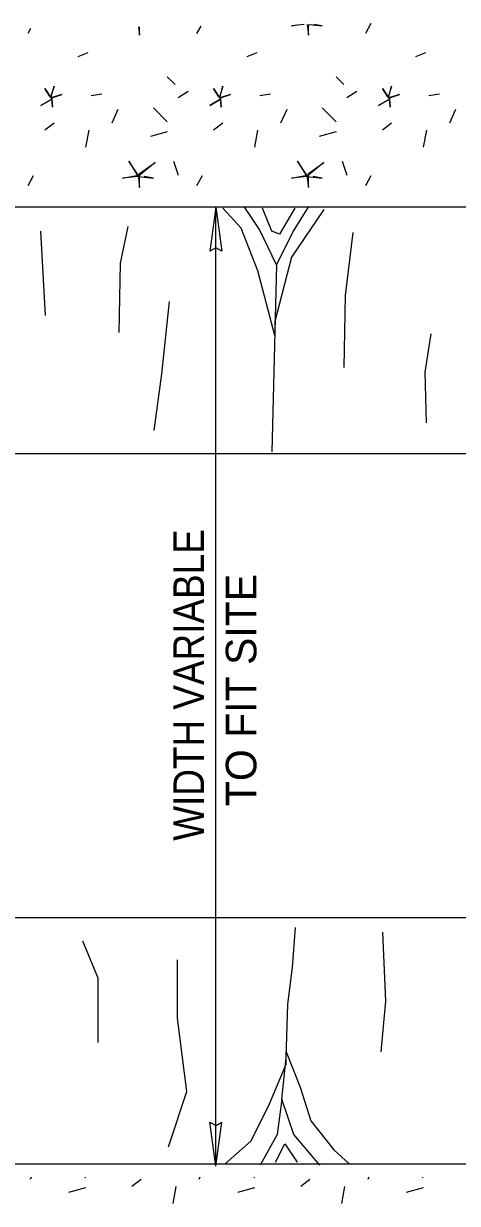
# Model space of a CAD drawing. Extents: x -120 to 879, y -38 to 233.
# Drawn here: x 717.37 to 734.26, y 24.02 to 69.87 of the extents above; entities that cross this region are included whole.
import ezdxf
from ezdxf.enums import TextEntityAlignment as Align

# ---------------------------------------------------------------- set-up
doc = ezdxf.new("R2010")
doc.units = 0
doc.header["$LTSCALE"] = 0.48
doc.layers.add('1', color=7, linetype='Continuous', lineweight=13)

msp = doc.modelspace()

# ---------------------------------------------------------------- linework, layer by layer
at = {"layer": '1', "lineweight": 25}
for p, q in [((724.2689, 69.7738), (724.1109, 69.4802)), ((730.8917, 69.8699), (730.682, 69.4802)), ((717.6486, 69.6822), (717.5398, 69.4802)), ((719.8802, 68.7296), (719.4902, 68.5794)), ((726.4513, 68.7296), (726.0612, 68.5794)), ((733.0224, 68.7296), (732.6323, 68.5794)), ((722.9707, 67.7987), (723.2708, 67.4985)), ((729.5418, 67.7987), (729.8418, 67.4985)), ((720.0002, 67.0781), (720.4203, 67.1382)), ((723.7809, 67.2283), (723.3908, 66.988)), ((726.5713, 67.0781), (726.9914, 67.1382)), ((730.352, 67.2283), (729.9619, 66.988)), ((733.1424, 67.0781), (733.5625, 67.1382)), ((721.0504, 66.5377), (720.8104, 65.9972)), ((722.4307, 66.5977), (722.9707, 66.0572)), ((727.6215, 66.5377), (727.3815, 65.9972)), ((729.0018, 66.5977), (729.5418, 66.0572)), ((734.1926, 66.5377), (733.9526, 65.9972)), ((718.56, 65.9972), (718.1999, 65.7269)), ((719.9103, 65.7269), (719.7903, 65.0663)), ((722.9707, 65.6668), (722.3107, 65.4867)), ((725.1311, 65.9972), (724.771, 65.7269)), ((726.4813, 65.7269), (726.3613, 65.0663)), ((729.5418, 65.6668), (728.8818, 65.4867)), ((731.7022, 65.9972), (731.3421, 65.7269)), ((733.0524, 65.7269), (732.9324, 65.0663)), ((723.2107, 64.5258), (723.3908, 63.9853)), ((729.7818, 64.5258), (729.9619, 63.9853)), ((717.7499, 63.9553), (717.5398, 63.565)), ((724.321, 63.9553), (724.1109, 63.565)), ((730.8921, 63.9553), (730.682, 63.565)), ((756.742, 62.7313), (698.6813, 62.7313)), ((724.8618, 62.731), (724.6278, 61.028)), ((724.8618, 62.731), (725.0958, 61.028)), ((749.9213, 53.1508), (705.6713, 53.1508)), ((705.6713, 35.1243), (749.9213, 35.1243)), ((724.8635, 25.4718), (724.6295, 27.1747)), ((724.8635, 25.4718), (725.0975, 27.1747)), ((698.6813, 25.5621), (756.742, 25.5621)), ((717.6698, 25.0408), (717.6298, 24.9507)), ((719.7601, 25.0408), (719.7902, 25.0107)), ((721.9505, 24.9507), (721.5904, 24.6805)), ((724.2409, 25.0408), (724.2009, 24.9507)), ((726.3312, 25.0408), (726.3612, 25.0107)), ((728.5216, 24.9507), (728.1615, 24.6805)), ((730.812, 25.0408), (730.772, 24.9507)), ((732.9022, 25.0408), (732.9323, 25.0107)), ((719.7902, 24.6204), (719.1301, 24.4402)), ((723.3007, 24.6805), (723.1807, 24.0199)), ((726.3612, 24.6204), (725.7012, 24.4402)), ((729.8718, 24.6805), (729.7518, 24.0199)), ((732.9323, 24.6204), (732.2722, 24.4402))]:
    msp.add_line(p, q, dxfattribs=at)
at = {"layer": '1'}
for p, q in [((724.8627, 25.4714), (724.8627, 62.7313)), ((718.0398, 61.8058), (718.2186, 58.5272)), ((727.2135, 60.4944), (727.0348, 53.2217))]:
    msp.add_line(p, q, dxfattribs=at)
at = {"layer": '1', "lineweight": 25}
for points in [[(721.8506, 69.7404), (721.8906, 69.4202), (721.8906, 69.7409)], [(728.2911, 69.8295), (727.8016, 69.7805), (728.0283, 69.8258)], [(728.4103, 69.8312), (728.4617, 69.4202), (728.4617, 69.8318)], [(728.4854, 69.8322), (729.0018, 69.7805), (728.6761, 69.8348)], [(718.41, 67.018), (718.1999, 67.3483), (718.47, 66.9279), (718.0499, 66.6877), (718.47, 66.9279), (718.5, 66.6277), (718.47, 66.988), (718.8601, 67.1081), (718.44, 66.988), (718.56, 67.4384), (718.44, 67.0481)], [(724.9811, 67.018), (724.771, 67.3483), (725.0411, 66.9279), (724.621, 66.6877), (725.0411, 66.9279), (725.0711, 66.6277), (725.0411, 66.988), (725.4312, 67.1081), (725.0111, 66.988), (725.1311, 67.4384), (725.0111, 67.0481)], [(731.5522, 67.018), (731.3421, 67.3483), (731.6122, 66.9279), (731.1921, 66.6877), (731.6122, 66.9279), (731.6422, 66.6277), (731.6122, 66.988), (732.0023, 67.1081), (731.5822, 66.988), (731.7022, 67.4384), (731.5822, 67.0481)], [(721.8306, 63.9853), (721.4705, 64.5258), (721.8306, 63.9253), (721.2305, 63.8652), (721.8306, 63.9853), (721.8906, 63.5049), (721.8906, 64.0454), (722.4907, 64.4657), (721.8306, 63.9253), (722.4307, 63.8652), (722.0706, 63.9253)], [(728.4017, 63.9853), (728.0416, 64.5258), (728.4017, 63.9253), (727.8016, 63.8652), (728.4017, 63.9853), (728.4617, 63.5049), (728.4617, 64.0454), (729.0617, 64.4657), (728.4017, 63.9253), (729.0018, 63.8652), (728.6417, 63.9253)], [(725.0958, 61.028), (724.8594, 61.1597), (724.6278, 61.028)], [(724.6295, 27.1747), (724.8659, 27.043), (725.0975, 27.1747)], [(727.1837, 25.6212), (727.5411, 26.3366), (728.0177, 25.6212)]]:
    msp.add_lwpolyline(points, dxfattribs=at)
at = {"layer": '1'}
for points in [[(729.0602, 62.6404), (727.8093, 60.7924), (727.1539, 58.2888), (727.1539, 57.7522), (726.4987, 60.2559), (725.8434, 61.9251), (725.1286, 62.7001)], [(728.4645, 62.7597), (727.8687, 61.8058), (727.2135, 60.4944), (726.5582, 61.8655), (725.9626, 62.7597)], [(727.9283, 62.7001), (727.3327, 61.6867), (727.0348, 61.8058), (726.6774, 62.7001)], [(721.4353, 61.9847), (721.1375, 60.554), (721.0779, 57.8714)], [(730.192, 61.7462), (729.8942, 59.3022), (729.8346, 56.5003)], [(723.0437, 59.0637), (722.7458, 56.2619), (722.448, 54.0562)], [(733.23, 57.8118), (732.9918, 56.3215), (733.0513, 54.3543)], [(727.4219, 28.0654), (727.6007, 29.6749), (727.6603, 31.7613), (727.8389, 33.1921), (727.9581, 34.742)], [(731.2939, 29.9133), (731.4727, 31.8806), (731.3535, 34.5632)], [(720.2737, 30.2709), (720.2737, 32.7746), (719.678, 34.2053)], [(723.0138, 26.2172), (723.7287, 28.3633), (723.3713, 31.2247), (723.3713, 33.49)], [(725.2179, 25.5617), (726.2306, 26.4558), (726.9454, 27.8866), (727.6007, 29.4365), (727.6007, 29.9133), (728.1368, 28.5422), (728.5537, 27.2308), (729.4472, 26.0982), (730.043, 25.5617)], [(728.9112, 25.5021), (727.8985, 26.6943), (727.4219, 28.0654), (727.2432, 26.6943), (726.588, 25.5021)]]:
    msp.add_lwpolyline(points, dxfattribs=at)

# ---------------------------------------------------------------- texts
at = {"layer": '1', "width": 0.9}
msp.add_text('WIDTH VARIABLE', height=1.191, rotation=90, dxfattribs=at).set_placement((724.3979, 44.1666), align=Align.CENTER)
at = {"layer": '1'}
msp.add_text('TO FIT SITE', height=1.191, rotation=90, dxfattribs=at).set_placement((726.4373, 43.9715), align=Align.CENTER)

doc.saveas('drawing.dxf')
